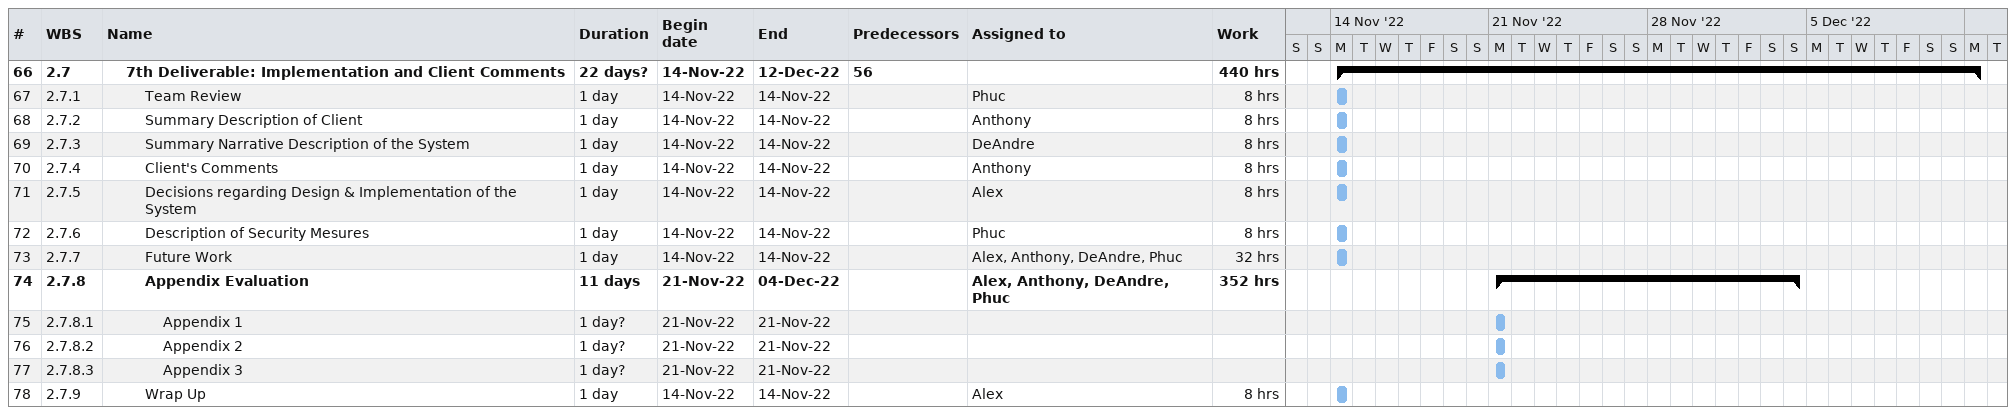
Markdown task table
| ID | WBS | Task | Duration | Start | Finish | Predecessors | Resources | Work (h) |
|---|---|---|---|---|---|---|---|---|
| 66 | 2.7 | **7th Deliverable: Implementation and Client Comments** | 22d? | 2022-11-14 | 2022-12-12 | 56 |  | 440 |
| 67 | 2.7.1 | Team Review | 1d | 2022-11-14 | 2022-11-14 |  | Phuc | 8 |
| 68 | 2.7.2 | Summary Description of Client | 1d | 2022-11-14 | 2022-11-14 |  | Anthony | 8 |
| 69 | 2.7.3 | Summary Narrative Description of the System | 1d | 2022-11-14 | 2022-11-14 |  | DeAndre | 8 |
| 70 | 2.7.4 | Client's Comments | 1d | 2022-11-14 | 2022-11-14 |  | Anthony | 8 |
| 71 | 2.7.5 | Decisions regarding Design & Implementation of the System | 1d | 2022-11-14 | 2022-11-14 |  | Alex | 8 |
| 72 | 2.7.6 | Description of Security Mesures | 1d | 2022-11-14 | 2022-11-14 |  | Phuc | 8 |
| 73 | 2.7.7 | Future Work | 1d | 2022-11-14 | 2022-11-14 |  | Alex, Anthony, DeAndre, Phuc | 32 |
| 74 | 2.7.8 | **Appendix Evaluation** | 11d | 2022-11-21 | 2022-12-04 |  | Alex, Anthony, DeAndre, Phuc | 352 |
| 75 | 2.7.8.1 | Appendix 1 | 1d? | 2022-11-21 | 2022-11-21 |  |  |  |
| 76 | 2.7.8.2 | Appendix 2 | 1d? | 2022-11-21 | 2022-11-21 |  |  |  |
| 77 | 2.7.8.3 | Appendix 3 | 1d? | 2022-11-21 | 2022-11-21 |  |  |  |
| 78 | 2.7.9 | Wrap Up | 1d | 2022-11-14 | 2022-11-14 |  | Alex | 8 |
